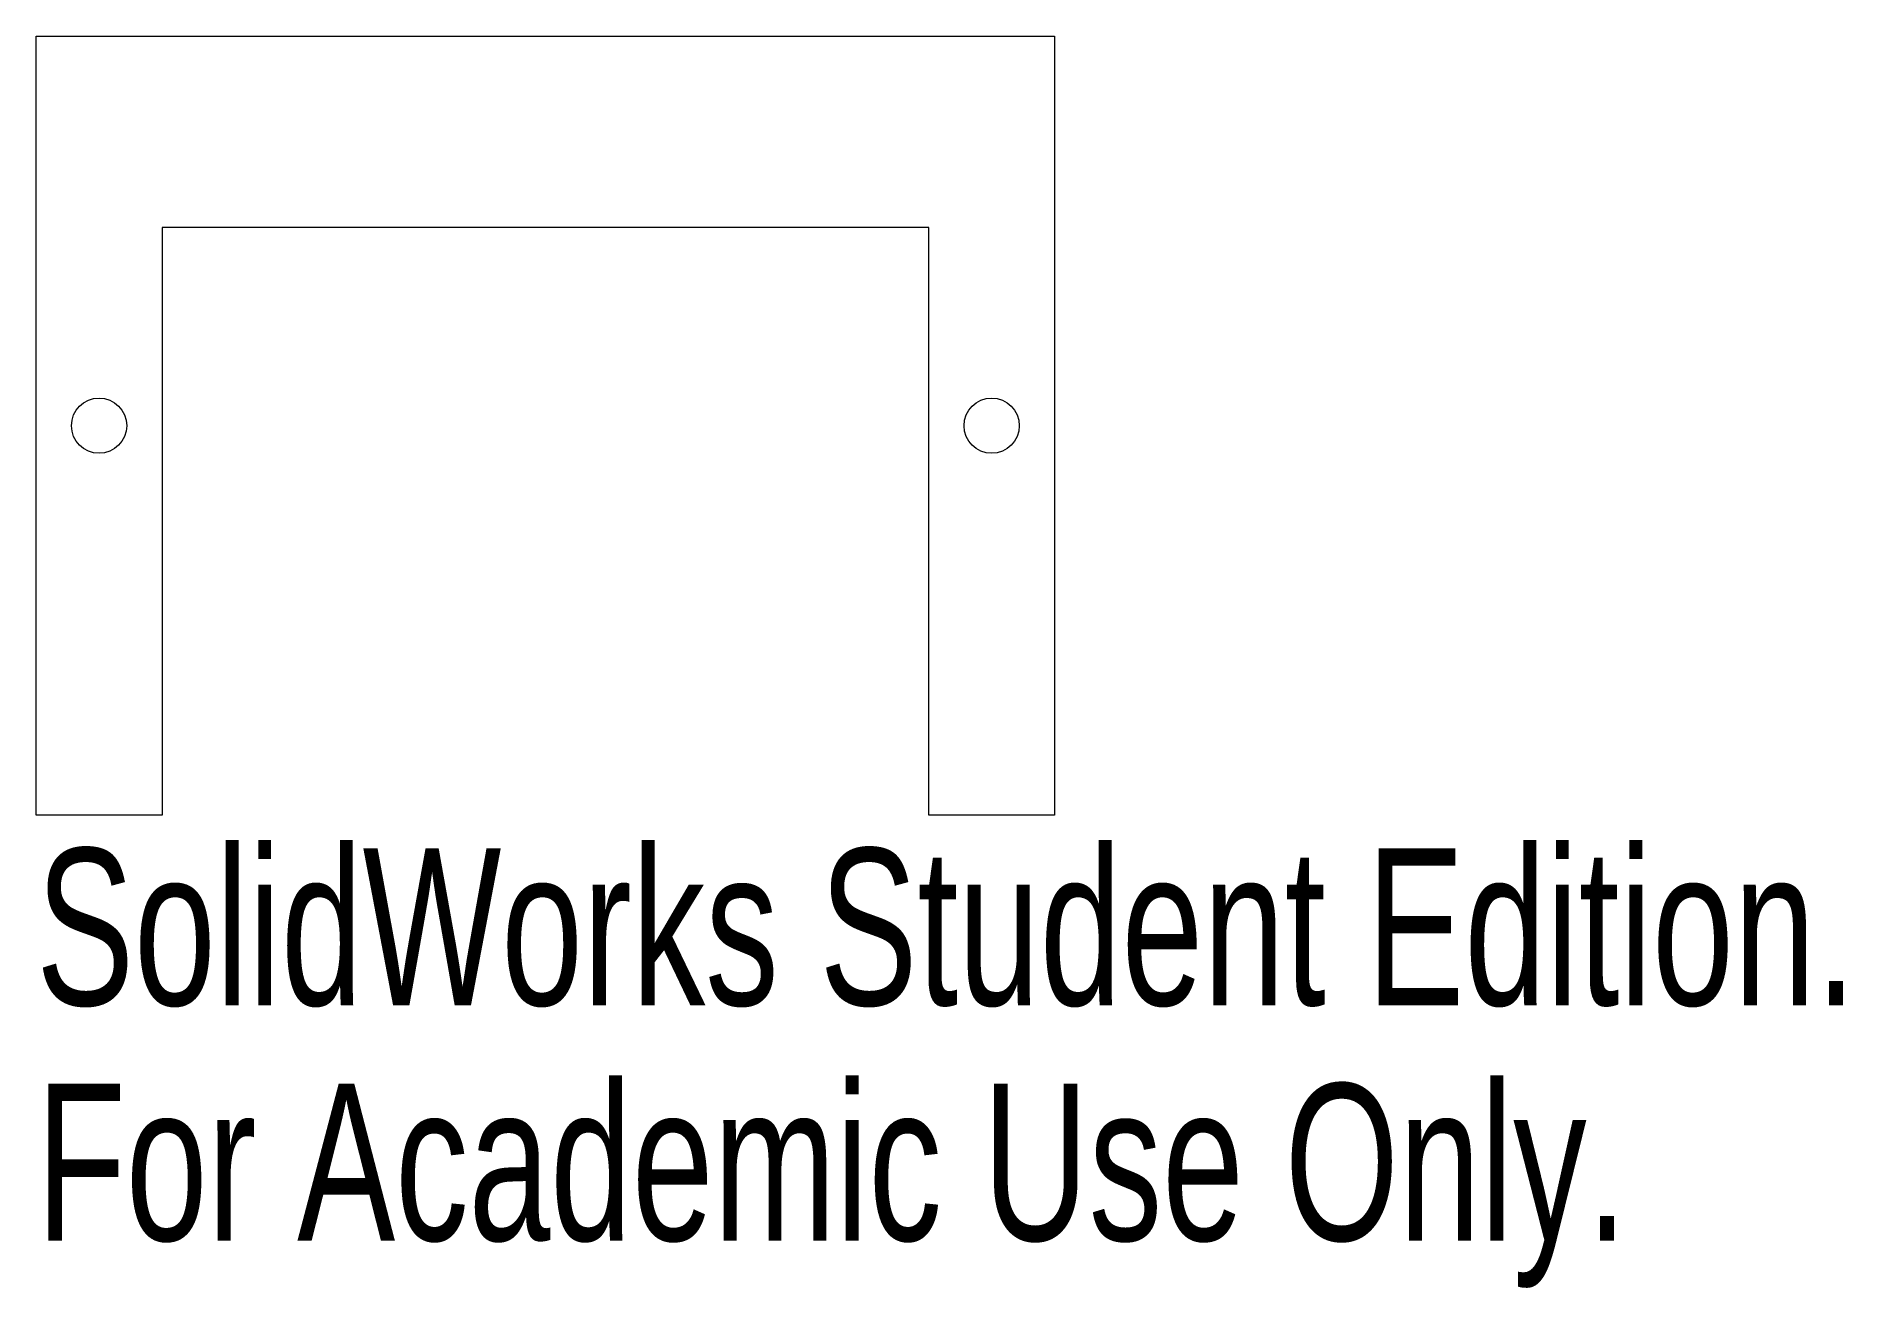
# Model space of a CAD drawing. Header units: millimetres. Extents: x -15.7 to 40, y -14.6 to 24.
import ezdxf

# ---------------------------------------------------------------- set-up
doc = ezdxf.new("R2010")
doc.units = ezdxf.units.MM
doc.styles.add('SLDTEXTSTYLE0', font='TXT', dxfattribs={"width": 0.7})

msp = doc.modelspace()

# ---------------------------------------------------------------- linework, layer by layer
at = {"color": 7, "linetype": 'Continuous', "lineweight": 15}
for p, q in [((-15.691, 0), (-15.691, 24.004)), ((-15.691, 24.004), (15.691, 24.004)), ((15.691, 24.004), (15.691, 0)), ((11.811, 18.109), (-11.811, 18.109)), ((-11.811, 18.109), (-11.811, 0)), ((11.811, 0), (11.811, 18.109)), ((-11.811, 0), (-15.691, 0)), ((15.691, 0), (11.811, 0))]:
    msp.add_line(p, q, dxfattribs=at)
for centre in [(-13.751, 12.002), (13.751, 12.002)]:
    msp.add_circle(centre, 0.851, dxfattribs=at)

# ---------------------------------------------------------------- texts
at = {"color": 7, "linetype": 'Continuous', "char_height": 4.83362, "attachment_point": 1, "style": 'SLDTEXTSTYLE0'}
for s, insert in [('SolidWorks Student Edition.', (-15.691, -1.02)), ('For Academic Use Only.', (-15.691, -8.27))]:
    msp.add_mtext(s, dxfattribs=dict(at, insert=insert))

doc.saveas('drawing.dxf')
